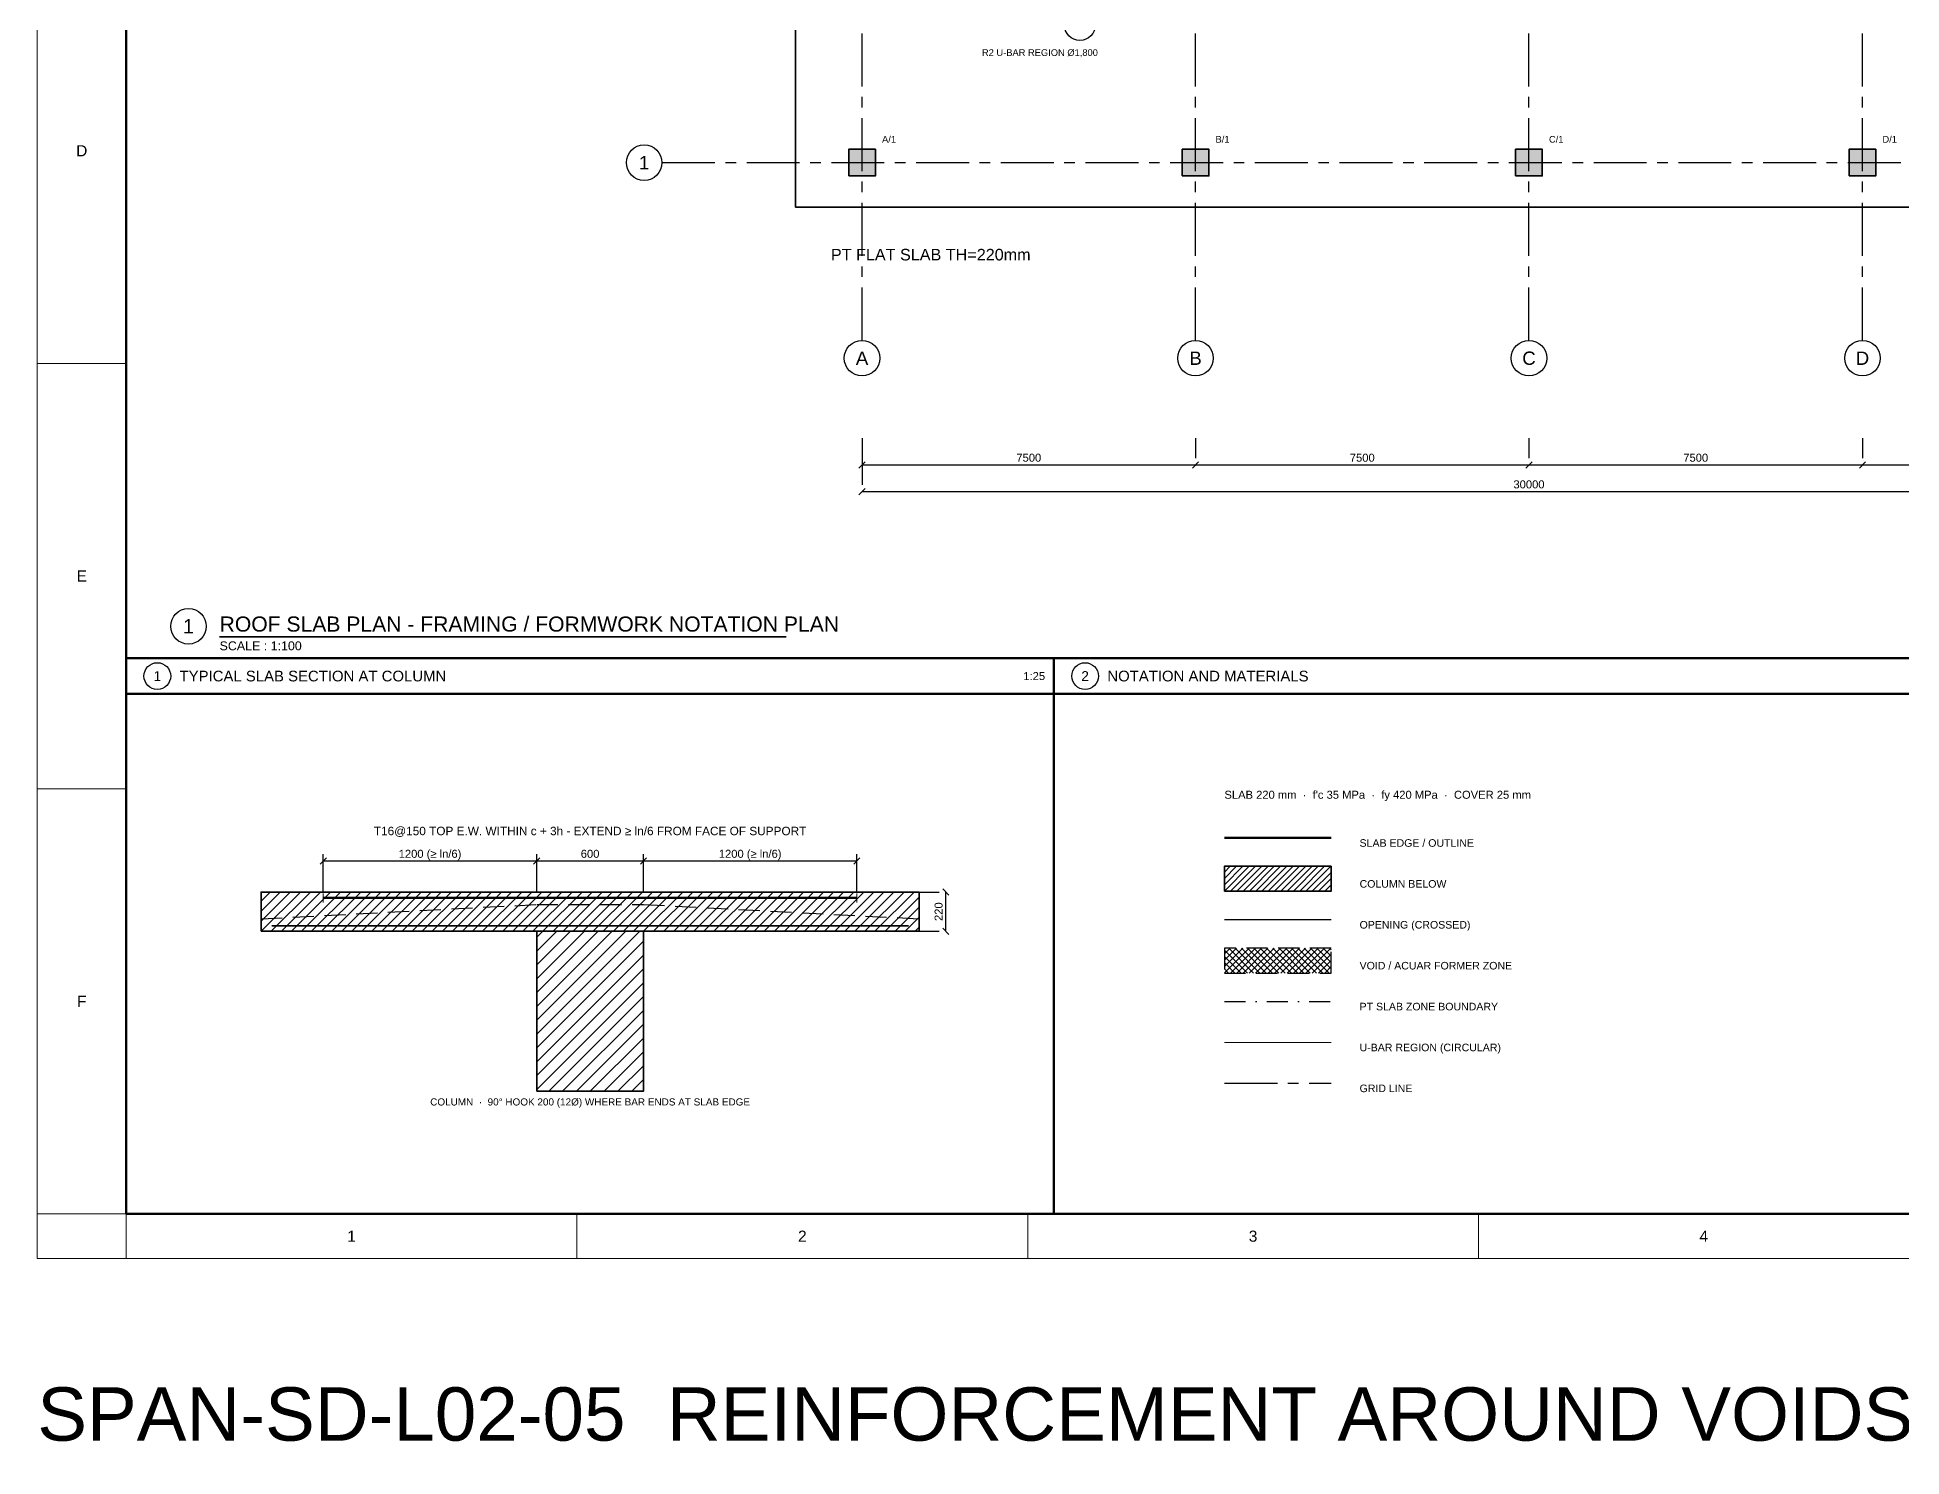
# Model space of a CAD drawing. Header units: millimetres. Extents: x 0 to 396150, y -260000 to 91864.
# Drawn here: x 90000 to 131933, y -134461 to -102531 of the extents above; entities that cross this region are included whole.
import ezdxf
from ezdxf.enums import TextEntityAlignment as Align

# ---------------------------------------------------------------- set-up
doc = ezdxf.new("R2010")
doc.units = ezdxf.units.MM
doc.header["$LTSCALE"] = 37.5
for name, pattern in [('CENTER', [50.8, 31.75, -6.35, 6.35, -6.35]), ('DASHDOT', [25.4, 12.7, -6.35, 0, -6.35]), ('DASHED', [19.05, 12.7, -6.35])]:
    doc.linetypes.add(name, pattern=pattern)
doc.layers.get('0').update_dxf_attribs({"linetype": 'CONTINUOUS'})
for name, color, linetype in [('SPAN-CALLOUT', 3, 'CONTINUOUS'), ('SPAN-COL-HATCH', 8, 'CONTINUOUS'), ('SPAN-DETAIL', 7, 'CONTINUOUS'), ('SPAN-DETAIL-HATCH', 8, 'CONTINUOUS'), ('SPAN-DIM', 8, 'CONTINUOUS'), ('SPAN-GRID', 8, 'CENTER'), ('SPAN-GRID-BUBBLE', 8, 'CONTINUOUS'), ('SPAN-OPENING', 6, 'CONTINUOUS'), ('SPAN-PT-TENDON', 3, 'CONTINUOUS'), ('SPAN-PT-ZONE', 4, 'DASHDOT'), ('SPAN-RB-TEXT', 7, 'CONTINUOUS'), ('SPAN-SHEET-NOTES', 7, 'CONTINUOUS'), ('SPAN-SHEET-TEXT', 2, 'CONTINUOUS'), ('SPAN-TEXT', 7, 'CONTINUOUS'), ('SPAN-VOID', 30, 'DASHED'), ('SPAN-VOID-HATCH', 30, 'CONTINUOUS'), ('SPAN-XREF', 7, 'CONTINUOUS')]:
    doc.layers.add(name, color=color, linetype=linetype)
for name, color, linetype, lineweight in [('SPAN-COL', 7, 'CONTINUOUS', 35), ('SPAN-RB-BOT', 1, 'CONTINUOUS', 20), ('SPAN-RB-TOP', 5, 'CONTINUOUS', 20), ('SPAN-RB-UBAR', 6, 'CONTINUOUS', 20), ('SPAN-SHEET-FRAME', 7, 'CONTINUOUS', 50), ('SPAN-SHEET-TITLE', 7, 'CONTINUOUS', 25), ('SPAN-SLAB-EDGE', 3, 'CONTINUOUS', 35)]:
    doc.layers.add(name, color=color, linetype=linetype, lineweight=lineweight)
doc.styles.get("Standard").update_dxf_attribs({"font": 'arial.ttf'})

# ---------------------------------------------------------------- blocks, each defined once
blk = doc.blocks.new('FRAMING_FORMWORK_NOTATION_L02')
at = {"layer": 'SPAN-COL-HATCH'}
h = blk.add_hatch(color=256, dxfattribs=at)
h.dxf.hatch_style = 1
h.paths.add_polyline_path([(18250, 24350), (18850, 24350), (18850, 24950), (18250, 24950)])
h = blk.add_hatch(color=256, dxfattribs=at)
h.dxf.hatch_style = 1
h.paths.add_polyline_path([(25750, 24350), (26350, 24350), (26350, 24950), (25750, 24950)])
h = blk.add_hatch(color=256, dxfattribs=at)
h.dxf.hatch_style = 1
h.paths.add_polyline_path([(33250, 24350), (33850, 24350), (33850, 24950), (33250, 24950)])
h = blk.add_hatch(color=256, dxfattribs=at)
h.dxf.hatch_style = 1
h.paths.add_polyline_path([(40750, 24350), (41350, 24350), (41350, 24950), (40750, 24950)])
h = blk.add_hatch(dxfattribs=at)
h.set_pattern_fill('ANSI31', color=256, scale=31.496)
h.paths.add_polyline_path([(26700, 8260), (29100, 8260), (29100, 8820), (26700, 8820)])
at = {"layer": 'SPAN-DETAIL-HATCH'}
h = blk.add_hatch(dxfattribs=at)
h.set_pattern_fill('ANSI31', color=256, scale=50.394)
h.paths.add_polyline_path([(5033.333333, 7360), (19833.333333, 7360), (19833.333333, 8240), (5033.333333, 8240)])
h = blk.add_hatch(dxfattribs=at)
h.set_pattern_fill('ANSI31', color=256, scale=69.291)
h.paths.add_polyline_path([(11233.333333, 3760), (13633.333333, 3760), (13633.333333, 7360), (11233.333333, 7360)])
at = {"layer": 'SPAN-VOID-HATCH'}
h = blk.add_hatch(dxfattribs=at)
h.set_pattern_fill('ANSI37', color=256, scale=31.496)
h.paths.add_polyline_path([(26700, 6420), (29100, 6420), (29100, 6980), (26700, 6980)])
at = {"layer": 'SPAN-CALLOUT'}
for centre, radius in [((23450, 27750), 350), ((3400, 14220), 400), ((2700, 13100), 300), ((23566.666667, 13100), 300)]:
    blk.add_circle(centre, radius, dxfattribs=at)
at = {"layer": 'SPAN-COL'}
for points in [[(18250, 24350), (18850, 24350), (18850, 24950), (18250, 24950)], [(25750, 24350), (26350, 24350), (26350, 24950), (25750, 24950)], [(33250, 24350), (33850, 24350), (33850, 24950), (33250, 24950)], [(40750, 24350), (41350, 24350), (41350, 24950), (40750, 24950)], [(26700, 8260), (29100, 8260), (29100, 8820), (26700, 8820)]]:
    blk.add_lwpolyline(points, close=True, dxfattribs=at)
at = {"layer": 'SPAN-COL', "lineweight": 35}
blk.add_lwpolyline([(11233.333333, 3760), (13633.333333, 3760), (13633.333333, 7360), (11233.333333, 7360)], close=True, dxfattribs=at)
at = {"layer": 'SPAN-DETAIL', "lineweight": 35}
blk.add_lwpolyline([(5033.333333, 7360), (19833.333333, 7360), (19833.333333, 8240), (5033.333333, 8240)], close=True, dxfattribs=at)
at = {"layer": 'SPAN-DIM'}
for p, q in [((18550, 18450), (18550, 18000)), ((18550, 18450), (18550, 17400)), ((26050, 18450), (26050, 18000)), ((26050, 18450), (26050, 18000)), ((33550, 18450), (33550, 18000)), ((33550, 18450), (33550, 18000)), ((41050, 18450), (41050, 18000)), ((41050, 18450), (41050, 18000)), ((18480, 17780), (18620, 17920)), ((18550, 17850), (26050, 17850)), ((25980, 17780), (26120, 17920)), ((25980, 17780), (26120, 17920)), ((26050, 17850), (33550, 17850)), ((33480, 17780), (33620, 17920)), ((33480, 17780), (33620, 17920)), ((33550, 17850), (41050, 17850)), ((40980, 17780), (41120, 17920)), ((40980, 17780), (41120, 17920)), ((41050, 17850), (48550, 17850)), ((18480, 17180), (18620, 17320)), ((18550, 17250), (48550, 17250)), ((6363.333333, 8870), (6503.333333, 9010)), ((6433.333333, 8240), (6433.333333, 9090)), ((6433.333333, 8940), (11233.333333, 8940)), ((11163.333333, 8870), (11303.333333, 9010)), ((11163.333333, 8870), (11303.333333, 9010)), ((11233.333333, 8240), (11233.333333, 9090)), ((11233.333333, 8240), (11233.333333, 9090)), ((11233.333333, 8940), (13633.333333, 8940)), ((13563.333333, 8870), (13703.333333, 9010)), ((13563.333333, 8870), (13703.333333, 9010)), ((13633.333333, 8240), (13633.333333, 9090)), ((13633.333333, 8240), (13633.333333, 9090)), ((13633.333333, 8940), (18433.333333, 8940)), ((18363.333333, 8870), (18503.333333, 9010)), ((18433.333333, 8240), (18433.333333, 9090)), ((19833.333333, 8240), (20283.333333, 8240)), ((20503.333333, 8170), (20363.333333, 8310)), ((20433.333333, 7360), (20433.333333, 8240)), ((19833.333333, 7360), (20283.333333, 7360)), ((20503.333333, 7290), (20363.333333, 7430))]:
    blk.add_line(p, q, dxfattribs=at)
at = {"layer": 'SPAN-GRID'}
for p, q in [((18550, 20650), (18550, 52650)), ((26050, 20650), (26050, 52650)), ((33550, 20650), (33550, 52650)), ((41050, 20650), (41050, 52650)), ((14050, 24650), (52550, 24650)), ((26700, 3940), (29100, 3940))]:
    blk.add_line(p, q, dxfattribs=at)
at = {"layer": 'SPAN-GRID-BUBBLE'}
for centre in [(13650, 24650), (18550, 20250), (26050, 20250), (33550, 20250), (41050, 20250)]:
    blk.add_circle(centre, 400, dxfattribs=at)
at = {"layer": 'SPAN-OPENING'}
blk.add_line((26700, 7620), (29100, 7620), dxfattribs=at)
at = {"layer": 'SPAN-PT-TENDON', "linetype": 'DASHED'}
blk.add_lwpolyline([(5033.333333, 7640), (11233.333333, 7960), (13633.333333, 7960), (19833.333333, 7640)], dxfattribs=at)
at = {"layer": 'SPAN-PT-ZONE'}
blk.add_line((26700, 5780), (29100, 5780), dxfattribs=at)
blk.add_lwpolyline([(17050, 23650), (49550, 23650), (49550, 49650), (17050, 49650)], close=True, dxfattribs=at)
at = {"layer": 'SPAN-RB-BOT', "lineweight": 35}
blk.add_line((5273.333333, 7484), (19593.333333, 7484), dxfattribs=at)
at = {"layer": 'SPAN-RB-TOP'}
for p, q in [((6433.333333, 8008), (6433.333333, 8208)), ((18433.333333, 8008), (18433.333333, 8208))]:
    blk.add_line(p, q, dxfattribs=at)
at = {"layer": 'SPAN-RB-TOP', "lineweight": 70}
blk.add_lwpolyline([(6433.333333, 8108), (18433.333333, 8108)], dxfattribs=at)
at = {"layer": 'SPAN-RB-UBAR'}
blk.add_line((26700, 4860), (29100, 4860), dxfattribs=at)
at = {"layer": 'SPAN-SHEET-FRAME', "lineweight": 13}
for p, q in [((0, 20133.333333), (2000, 20133.333333)), ((0, 10566.666667), (2000, 10566.666667)), ((0, 1000), (2000, 1000)), ((2000, 0), (2000, 1000)), ((12137.5, 0), (12137.5, 1000)), ((22275, 0), (22275, 1000)), ((32412.5, 0), (32412.5, 1000))]:
    blk.add_line(p, q, dxfattribs=at)
at = {"layer": 'SPAN-SHEET-FRAME'}
for p, q in [((2000, 13500), (64600, 13500)), ((2000, 12700), (22866.666667, 12700)), ((22866.666667, 12700), (43733.333333, 12700))]:
    blk.add_line(p, q, dxfattribs=at)
at = {"layer": 'SPAN-SHEET-FRAME', "lineweight": 13}
blk.add_lwpolyline([(0, 0), (84100, 0), (84100, 59400), (0, 59400)], close=True, dxfattribs=at)
at = {"layer": 'SPAN-SHEET-FRAME'}
for points in [[(2000, 1000), (83100, 1000), (83100, 58400), (2000, 58400)], [(2000, 1000), (22866.666667, 1000), (22866.666667, 13500), (2000, 13500)], [(22866.666667, 1000), (43733.333333, 1000), (43733.333333, 13500), (22866.666667, 13500)]]:
    blk.add_lwpolyline(points, close=True, dxfattribs=at)
at = {"layer": 'SPAN-SHEET-TITLE', "lineweight": 35}
blk.add_line((4100, 13980), (16840, 13980), dxfattribs=at)
at = {"layer": 'SPAN-SLAB-EDGE', "lineweight": 50}
blk.add_line((26700, 9460), (29100, 9460), dxfattribs=at)
at = {"layer": 'SPAN-SLAB-EDGE', "color": 3}
blk.add_lwpolyline([(17050, 23650), (49550, 23650), (49550, 49650), (17050, 49650)], close=True, dxfattribs=at)
at = {"layer": 'SPAN-VOID'}
blk.add_lwpolyline([(26700, 6420), (29100, 6420), (29100, 6980), (26700, 6980)], close=True, dxfattribs=at)
at = {"layer": 'SPAN-CALLOUT'}
for s, height, p in [('1', 320, (3400, 14220)), ('1', 220, (2700, 13100)), ('2', 220, (23566.666667, 13100))]:
    blk.add_text(s, height=height, dxfattribs=at).set_placement(p, align=Align.MIDDLE_CENTER)
at = {"layer": 'SPAN-DIM'}
for s, p in [('7500', (22300, 17922)), ('7500', (29800, 17922)), ('7500', (37300, 17922)), ('30000', (33550, 17322)), ('1200 (≥ ln/6)', (8833.333333, 9012)), ('600', (12433.333333, 9012)), ('1200 (≥ ln/6)', (16033.333333, 9012))]:
    blk.add_text(s, height=180, dxfattribs=at).set_placement(p, align=Align.CENTER)
blk.add_text('220', height=180, rotation=90, dxfattribs=at).set_placement((20361.333333, 7800), align=Align.CENTER)
at = {"layer": 'SPAN-RB-TEXT'}
blk.add_text('T16@150 TOP E.W. WITHIN c + 3h - EXTEND ≥ ln/6 FROM FACE OF SUPPORT', height=190, dxfattribs=at).set_placement((12433.333333, 9520), align=Align.CENTER)
at = {"layer": 'SPAN-RB-UBAR'}
blk.add_text('R2 U-BAR REGION Ø1,800', height=150, dxfattribs=at).set_placement((22550, 27050), align=Align.CENTER)
at = {"layer": 'SPAN-SHEET-FRAME'}
for s, p in [('D', (1000, 24916.666667)), ('E', (1000, 15350)), ('F', (1000, 5783.333333)), ('1', (7068.75, 500)), ('2', (17206.25, 500)), ('3', (27343.75, 500)), ('4', (37481.25, 500))]:
    blk.add_text(s, height=250, dxfattribs=at).set_placement(p, align=Align.MIDDLE_CENTER)
at = {"layer": 'SPAN-SHEET-NOTES'}
for s, p in [('SLAB EDGE / OUTLINE', (29740, 9260)), ('COLUMN BELOW', (29740, 8340)), ('OPENING (CROSSED)', (29740, 7420)), ('VOID / ACUAR FORMER ZONE', (29740, 6500)), ('PT SLAB ZONE BOUNDARY', (29740, 5580)), ('U-BAR REGION (CIRCULAR)', (29740, 4660)), ('GRID LINE', (29740, 3740))]:
    blk.add_text(s, height=170, dxfattribs=at).set_placement(p)
blk.add_text('COLUMN  ·  90° HOOK 200 (12Ø) WHERE BAR ENDS AT SLAB EDGE', height=160, dxfattribs=at).set_placement((12433.333333, 3440), align=Align.CENTER)
at = {"layer": 'SPAN-SHEET-TEXT'}
for s, height, p in [('ROOF SLAB PLAN - FRAMING / FORMWORK NOTATION PLAN', 340, (4100, 14100)), ("SLAB 220 mm  ·  f'c 35 MPa  ·  fy 420 MPa  ·  COVER 25 mm", 180, (26700, 10340))]:
    blk.add_text(s, height=height, dxfattribs=at).set_placement(p)
for s, p in [('TYPICAL SLAB SECTION AT COLUMN', (3200, 13100)), ('NOTATION AND MATERIALS', (24066.666667, 13100))]:
    blk.add_text(s, height=240, dxfattribs=at).set_placement(p, align=Align.MIDDLE_LEFT)
at = {"layer": 'SPAN-SHEET-TITLE'}
blk.add_text('SCALE : 1:100', height=200, dxfattribs=at).set_placement((4100, 13680))
blk.add_text('1:25', height=180, dxfattribs=at).set_placement((22666.666667, 13100), align=Align.MIDDLE_RIGHT)
at = {"layer": 'SPAN-TEXT'}
for s, height, p in [('A/1', 150, (19000, 25100)), ('B/1', 150, (26500, 25100)), ('C/1', 150, (34000, 25100)), ('D/1', 150, (41500, 25100)), ('PT FLAT SLAB TH=220mm', 260, (17850, 22450))]:
    blk.add_text(s, height=height, dxfattribs=at).set_placement(p)
for s, p in [('1', (13650, 24650)), ('A', (18550, 20250)), ('B', (26050, 20250)), ('C', (33550, 20250)), ('D', (41050, 20250))]:
    blk.add_text(s, height=300, dxfattribs=at).set_placement(p, align=Align.MIDDLE_CENTER)

msp = doc.modelspace()

# ---------------------------------------------------------------- block references
msp.add_blockref('FRAMING_FORMWORK_NOTATION_L02', (90000, -130000))

# ---------------------------------------------------------------- texts
at = {"layer": 'SPAN-XREF'}
msp.add_text('SPAN-SD-L02-05  REINFORCEMENT AROUND VOIDS / ACUARS AND SUNKEN SLABS  (L02)', height=1200, dxfattribs=at).set_placement((90000, -134100))

doc.saveas('drawing.dxf')
